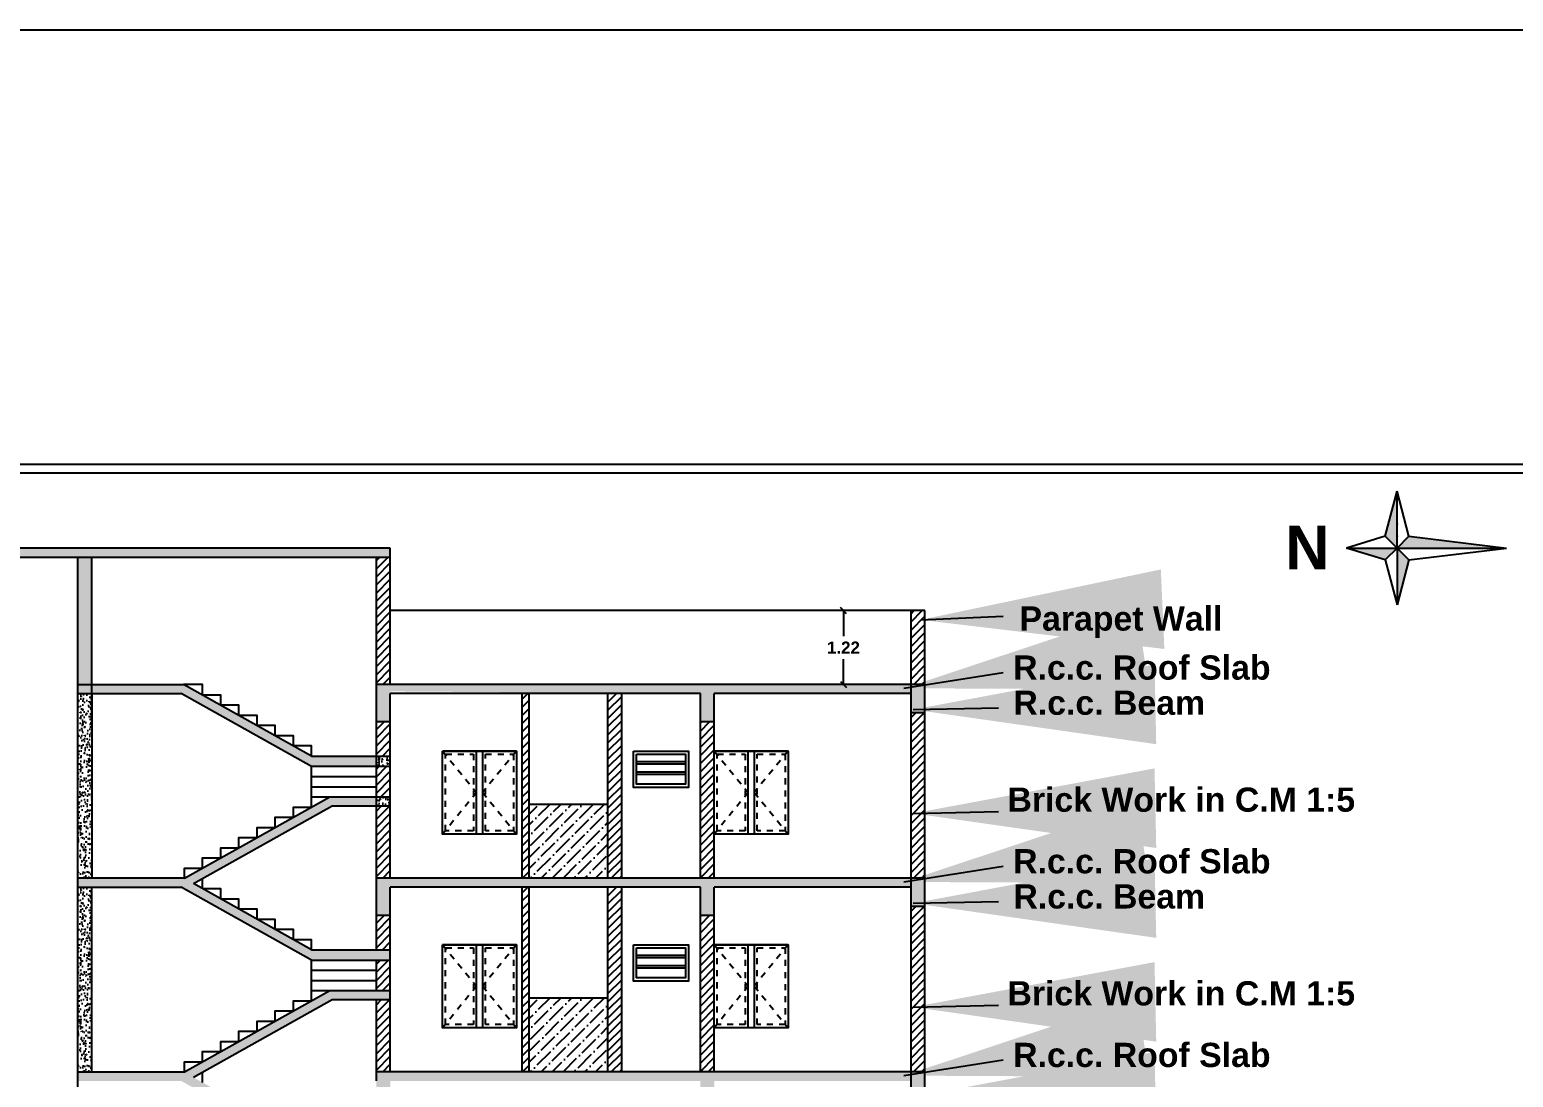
# Model space of a CAD drawing. Header units: metres. Extents: x 7583 to 7845, y 447 to 541.
# Drawn here: x 7661.38 to 7685.89, y 505.68 to 522.99 of the extents above; entities that cross this region are included whole.
import ezdxf
from ezdxf.enums import TextEntityAlignment as Align

# ---------------------------------------------------------------- set-up
doc = ezdxf.new("R2010")
doc.units = ezdxf.units.M
doc.linetypes.add('DASHED', pattern=[0.75, 0.5, -0.25])
doc.linetypes.add('DASHED2', pattern=[0.375, 0.25, -0.125])
doc.styles.get("Standard").update_dxf_attribs({"font": 'arialbd.ttf'})
doc.styles.add('style4', font='arialbd.ttf', dxfattribs={"height": 3.81})
doc.dimstyles.new('Approval', dxfattribs={"dimtxt": 4.75, "dimasz": 3, "dimexe": 2.5, "dimexo": 2.5, "dimgap": 1, "dimtad": 0, "dimdec": 1, "dimzin": 3, "dimdsep": 46, "dimlunit": 4, "dimtxsty": 'Standard', "dimblk": 'ARCHTICK', "dimcen": 3, "dimclrd": 4, "dimclre": 252, "dimclrt": 6, "dimadec": 0, "dimazin": 0, "dimtfac": 0.75, "dimtdec": 1, "dimtix": 1, "dimtofl": 0, "dimtmove": 0, "dimatfit": 0, "dimfxl": 0, "dimfrac": 1, "dimtolj": 1, "dimtzin": 0, "dimlwe": -1, "dimarcsym": 0})
doc.dimstyles.get("Standard").update_dxf_attribs({"dimtxt": 0.2, "dimasz": 0.1, "dimexe": 0.18, "dimexo": 0.0625, "dimgap": 0.09, "dimtad": 0, "dimtih": 1, "dimtoh": 1, "dimzin": 0, "dimdsep": 46, "dimtxsty": 'Standard', "dimblk": 'OBLIQUE', "dimcen": 0.09, "dimse1": 1, "dimse2": 1, "dimadec": 0, "dimazin": 0, "dimtfac": 1, "dimtofl": 0, "dimtmove": 0, "dimatfit": 3, "dimfxl": 0, "dimtolj": 1, "dimtzin": 0, "dimarcsym": 0})
pattern_1 = [(50, (13.5813, -310.66549), (0.182184669, -0.0159390855), [0.01905, -0.20955]), (355, (13.5813, -310.6655), (-0.0352434214, 0.1910568452), [0.01524, -0.167640584]), (100.4514447, (13.59648, -310.66682), (0.146941247, 0.175117752), [0.016190009, -0.1780902446]), (46.1842, (13.5813, -310.6147), (0.271079041, -0.042042328), [0.028575, -0.314325]), (96.6355576, (13.6039, -310.6182), (0.237404134, 0.247426125), [0.024285023, -0.267135608]), (351.184151, (13.5813, -310.6147), (0.237404134, 0.247426125), [0.022859967, -0.251459732]), (21, (13.6067, -310.62739), (0.1516143913, -0.1022651982), [0.01905, -0.20955]), (326, (13.6067, -310.6274), (0.0618020283, 0.184187966), [0.01524, -0.16764]), (71.451445, (13.61934, -310.63591), (0.2134164193, 0.081922769), [0.016190009, -0.1780899376]), (37.5, (13.5813, -310.66549), (0.00308860325, 0.0845550389), [0, -0.165608, 0, -0.17018, 0, -0.168275]), (7.5, (13.5813, -310.66549), (0.0668196625, 0.1001805748), [0, -0.097028, 0, -0.161798, 0, -0.064135]), (327.5, (13.52466, -310.66549), (0.13559059517, -0.005728744), [0, -0.0635, 0, -0.19812, 0, -0.26289]), (317.5, (13.49926, -310.66549), (0.1481291814, 0.025426491), [0, -0.08255, 0, -0.131572, 0, -0.18669])]

# ---------------------------------------------------------------- blocks, each defined once
blk = doc.blocks.new('_ArchTick')
at = {"color": 0, "linetype": 'ByBlock', "lineweight": 30, "const_width": 0.15}
blk.add_lwpolyline([(-0.5, -0.5), (0.5, 0.5)], dxfattribs=at)
blk = doc.blocks.new('_Oblique')
at = {"color": 0, "linetype": 'ByBlock', "lineweight": -2}
blk.add_line((-0.5, -0.5), (0.5, 0.5), dxfattribs=at)
blk = doc.blocks.new('*D373')
at = {"color": 0, "lineweight": -2}
for p, q in [((7674.82, 513.389), (7674.82, 512.969)), ((7674.82, 512.169), (7674.82, 512.589))]:
    blk.add_line(p, q, dxfattribs=at)
at = {"layer": 'Defpoints', "color": 0}
for p in [(7674.82, 513.389), (7674.82, 513.389), (7674.82, 512.169)]:
    blk.add_point(p, dxfattribs=at)
at = {"color": 0, "lineweight": -2, "xscale": 0.1, "yscale": 0.1, "zscale": 0.1}
for p, rotation in [((7674.82, 513.389), 90), ((7674.82, 512.169), 270)]:
    blk.add_blockref('_Oblique', p, dxfattribs=dict(at, rotation=rotation))
at = {"color": 0, "insert": (7674.82, 512.779), "char_height": 0.2, "attachment_point": 5}
blk.add_mtext('\\A1;1.22', dxfattribs=at)
blk = doc.blocks.new('NORTH')
at = {"color": 7}
for p, q in [((-11.9, 11.9), (0, 50.4)), ((0, 50.4), (0, -108.9)), ((11.9, 11.9), (0, 50.4)), ((-11.9, 11.9), (-56.5, 0)), ((0, 0), (-56.5, 0)), ((-11.9, -11.9), (-56.5, 0)), ((0, 0), (-11.9, 11.9)), ((0, 0), (-11.9, -11.9)), ((0, 0), (11.9, 11.9)), ((0, 0), (11.9, -11.9)), ((0, 0), (11.9, -11.9)), ((0, 0), (56.5, 0)), ((11.9, 11.9), (56.5, 0)), ((11.9, -11.9), (56.5, 0)), ((-11.9, -11.9), (0, -108.9)), ((11.9, -11.9), (0, -108.9)), ((0, -75.1), (0, -78.2))]:
    blk.add_line(p, q, dxfattribs=at)
for p in [(11.9, 0), (23.9, 0)]:
    blk.add_point(p, dxfattribs=at)
at = {"color": 7, "linetype": 'DASHED2'}
for points in [[(0, 0), (-11.9, 11.9), (0, 50.4)], [(0, 0), (-56.5, 0), (-11.9, -11.9)], [(0, 0), (11.9, 11.9), (56.5, 0)], [(0, -108.9), (0, 0), (11.9, -11.9)]]:
    blk.add_solid(points, dxfattribs=at)

msp = doc.modelspace()

# ---------------------------------------------------------------- hatches: boundary and pattern name
h = msp.add_hatch()
h.set_pattern_fill('AR-CONC', color=256, scale=0.001)
h.set_pattern_definition([(50, (777.1155, -372.63013), (0.182184669, -0.0159390855), [0.01905, -0.20955]), (355, (777.1155, -372.63013), (-0.0352434214, 0.191056845), [0.01524, -0.167640584]), (100.4514447, (777.13068, -372.63146), (0.146941247, 0.175117752), [0.016190009, -0.1780902446]), (46.1842, (777.1155, -372.57933), (0.271079041, -0.042042328), [0.028575, -0.314325]), (96.6355576, (777.1381, -372.58283), (0.237404134, 0.247426125), [0.024285023, -0.267135608]), (351.184151, (777.1155, -372.57933), (0.237404134, 0.247426125), [0.022859967, -0.251459732]), (21, (777.1409, -372.59203), (0.1516143913, -0.1022651982), [0.01905, -0.20955]), (326, (777.1409, -372.59203), (0.0618020283, 0.184187966), [0.01524, -0.16764]), (71.451445, (777.15353, -372.60055), (0.2134164193, 0.081922769), [0.016190009, -0.1780899376]), (37.5, (777.1155, -372.63013), (0.00308860325, 0.0845550389), [0, -0.165608, 0, -0.17018, 0, -0.168275]), (7.5, (777.1155, -372.63013), (0.0668196625, 0.1001805748), [0, -0.097028, 0, -0.161798, 0, -0.064135]), (327.5, (777.05886, -372.63013), (0.1355905952, -0.005728744), [0, -0.0635, 0, -0.19812, 0, -0.26289]), (317.5, (777.03346, -372.63013), (0.1481291814, 0.025426491), [0, -0.08255, 0, -0.131572, 0, -0.18669])])
h.paths.add_polyline_path([(7660.259, 514.419), (7660.489, 514.419), (7660.489, 512.169), (7660.259, 512.169)])
h.paths.add_polyline_path([(7660.259, 512.019), (7660.489, 512.019), (7660.489, 508.969), (7660.259, 508.969)])
h.paths.add_polyline_path([(7660.259, 508.819), (7660.489, 508.819), (7660.489, 505.769), (7660.259, 505.769)])
h.paths.add_polyline_path([(7660.259, 505.619), (7660.489, 505.619), (7660.489, 502.569), (7660.259, 502.569)])
h.paths.add_polyline_path([(7660.259, 502.419), (7660.489, 502.419), (7660.489, 499.369), (7660.259, 499.369)])
h.paths.add_polyline_path([(7660.259, 499.219), (7660.489, 499.219), (7660.489, 494.839), (7660.259, 494.839)])
h.paths.add_polyline_path([(7662.163, 499.219), (7662.393, 499.219), (7662.393, 494.839), (7662.163, 494.839)])
h.paths.add_polyline_path([(7662.163, 514.269), (7662.393, 514.269), (7662.393, 512.169), (7662.163, 512.169)])
h = msp.add_hatch()
h.set_pattern_fill('AR-CONC', color=256, scale=0.001)
h.set_pattern_definition([(50, (777.7555, -372.63013), (0.182184669, -0.0159390855), [0.01905, -0.20955]), (355, (777.7555, -372.63013), (-0.0352434214, 0.191056845), [0.01524, -0.167640584]), (100.4514447, (777.77068, -372.63146), (0.146941247, 0.175117752), [0.016190009, -0.1780902446]), (46.1842, (777.7555, -372.57933), (0.271079041, -0.042042328), [0.028575, -0.314325]), (96.6355576, (777.7781, -372.58283), (0.237404134, 0.247426125), [0.024285023, -0.267135608]), (351.184151, (777.7555, -372.57933), (0.237404134, 0.247426125), [0.022859967, -0.251459732]), (21, (777.7809, -372.59203), (0.1516143913, -0.1022651982), [0.01905, -0.20955]), (326, (777.7809, -372.59203), (0.0618020283, 0.184187966), [0.01524, -0.16764]), (71.451445, (777.79353, -372.60055), (0.2134164193, 0.081922769), [0.016190009, -0.1780899376]), (37.5, (777.7555, -372.63013), (0.00308860325, 0.0845550389), [0, -0.165608, 0, -0.17018, 0, -0.168275]), (7.5, (777.7555, -372.63013), (0.0668196625, 0.1001805748), [0, -0.097028, 0, -0.161798, 0, -0.064135]), (327.5, (777.69886, -372.63013), (0.1355905952, -0.005728744), [0, -0.0635, 0, -0.19812, 0, -0.26289]), (317.5, (777.67346, -372.63013), (0.1481291814, 0.025426491), [0, -0.08255, 0, -0.131572, 0, -0.18669])])
h.paths.add_polyline_path([(7660.45, 514.419), (7667.334, 514.419), (7667.334, 514.269), (7660.45, 514.269)])
h = msp.add_hatch()
h.set_pattern_fill('ANSI31', color=8, scale=0.03)
h.set_pattern_definition([(45, (777.18021, -372.63013), (-0.0673519209, 0.0673519209), [])])
h.paths.add_polyline_path([(7667.104, 514.269), (7667.334, 514.269), (7667.334, 512.169), (7667.104, 512.169)])
h = msp.add_hatch()
h.set_pattern_fill('ANSI31', color=8, scale=0.03)
h.set_pattern_definition([(45, (777.73256, -372.63013), (-0.0673519209, 0.0673519209), [])])
h.paths.add_polyline_path([(7675.936, 513.389), (7676.166, 513.389), (7676.166, 512.169), (7675.936, 512.169)])
h = msp.add_hatch()
h.set_pattern_fill('AR-CONC', color=256, scale=0.001)
h.set_pattern_definition([(50, (777.61367, -363.03013), (0.182184669, -0.0159390855), [0.01905, -0.20955]), (355, (777.61367, -363.03013), (-0.0352434214, 0.191056845), [0.01524, -0.167640584]), (100.4514447, (777.62885, -363.03146), (0.146941247, 0.175117752), [0.016190009, -0.1780902446]), (46.1842, (777.61367, -362.97933), (0.271079041, -0.042042328), [0.028575, -0.314325]), (96.6355576, (777.63626, -362.98283), (0.237404134, 0.247426125), [0.024285023, -0.267135608]), (351.184151, (777.61367, -362.97933), (0.237404134, 0.247426125), [0.022859967, -0.251459732]), (21, (777.63907, -362.99203), (0.1516143913, -0.1022651982), [0.01905, -0.20955]), (326, (777.63907, -362.99203), (0.0618020283, 0.184187966), [0.01524, -0.16764]), (71.451445, (777.6517, -363.00055), (0.2134164193, 0.081922769), [0.016190009, -0.1780899376]), (37.5, (777.613666, -363.03013), (0.00308860325, 0.0845550389), [0, -0.165608, 0, -0.17018, 0, -0.168275]), (7.5, (777.61367, -363.03013), (0.0668196625, 0.1001805748), [0, -0.097028, 0, -0.161798, 0, -0.064135]), (327.5, (777.557024, -363.03013), (0.1355905952, -0.005728744), [0, -0.0635, 0, -0.19812, 0, -0.26289]), (317.5, (777.53162, -363.03013), (0.1481291814, 0.025426491), [0, -0.08255, 0, -0.131572, 0, -0.18669])])
h.paths.add_polyline_path([(7667.104, 512.169), (7667.104, 511.559), (7667.334, 511.559), (7667.333, 512.055), (7672.458, 512.019), (7672.458, 511.559), (7672.686, 511.559), (7672.686, 512.019), (7675.936, 512.019), (7675.936, 511.709), (7676.166, 511.709), (7676.166, 512.169)])
h.paths.add_polyline_path([(7662.402, 512.019), (7662.402, 512.169), (7662.172, 512.169), (7662.172, 512.019)])
h = msp.add_hatch()
h.set_pattern_fill('AR-CONC', color=256, scale=0.001)
h.set_pattern_definition(pattern_1)
h.paths.add_polyline_path([(7663.919, 512.169), (7662.402, 512.169), (7662.402, 512.019), (7663.88, 512.019), (7666.026, 510.817), (7667.104, 510.817), (7667.104, 510.985), (7666.033, 510.985)])
h = msp.add_hatch()
h.set_pattern_fill('AR-CONC', color=256, scale=0.001)
h.set_pattern_definition([(50, (53.82302, -337.52449), (0.182184669, -0.0159390855), [0.01905, -0.20955]), (355, (53.82302, -337.5245), (-0.0352434214, 0.1910568452), [0.01524, -0.167640584]), (100.4514447, (53.8382, -337.52582), (0.146941247, 0.175117752), [0.016190009, -0.1780902446]), (46.1842, (53.82302, -337.4737), (0.271079041, -0.042042328), [0.028575, -0.314325]), (96.6355576, (53.8456, -337.4772), (0.237404134, 0.247426125), [0.024285023, -0.267135608]), (351.184151, (53.82302, -337.4737), (0.237404134, 0.247426125), [0.022859967, -0.251459732]), (21, (53.84842, -337.48639), (0.1516143913, -0.1022651982), [0.01905, -0.20955]), (326, (53.84842, -337.4864), (0.0618020283, 0.184187966), [0.01524, -0.16764]), (71.451445, (53.86105, -337.49491), (0.2134164193, 0.081922769), [0.016190009, -0.1780899376]), (37.5, (53.823016, -337.52449), (0.00308860325, 0.0845550389), [0, -0.165608, 0, -0.17018, 0, -0.168275]), (7.5, (53.82302, -337.52449), (0.0668196625, 0.1001805748), [0, -0.097028, 0, -0.161798, 0, -0.064135]), (327.5, (53.766374, -337.52449), (0.13559059517, -0.005728744), [0, -0.0635, 0, -0.19812, 0, -0.26289]), (317.5, (53.74097, -337.52449), (0.1481291814, 0.025426491), [0, -0.08255, 0, -0.131572, 0, -0.18669])])
h.paths.add_polyline_path([(7662.402, 512.019), (7662.172, 512.019), (7662.172, 508.969), (7662.402, 508.969)])
h = msp.add_hatch()
h.set_pattern_fill('ANSI31', color=8, scale=0.03)
h.set_pattern_definition([(45, (793.09532, -363.03013), (-0.0673519209, 0.0673519209), [])])
h.paths.add_polyline_path([(7669.513, 512.019), (7669.513, 508.969), (7669.628, 508.969), (7669.628, 512.019)])
h = msp.add_hatch()
h.set_pattern_fill('ANSI31', color=8, scale=0.03)
h.set_pattern_definition([(45, (779.47315, -363.03013), (-0.0673519209, 0.0673519209), [])])
h.paths.add_polyline_path([(7670.929, 512.019), (7671.157, 512.019), (7671.157, 508.969), (7670.929, 508.969)])
h = msp.add_hatch()
h.set_pattern_fill('ANSI31', color=8, scale=0.03)
h.set_pattern_definition([(45, (777.18021, -363.03013), (-0.0673519209, 0.0673519209), [])])
h.paths.add_polyline_path([(7667.104, 511.559), (7667.334, 511.559), (7667.334, 510.985), (7667.104, 510.985)])
h.paths.add_polyline_path([(7667.104, 510.163), (7667.334, 510.163), (7667.334, 508.969), (7667.104, 508.969)])
h = msp.add_hatch()
h.set_pattern_fill('ANSI31', color=8, scale=0.03)
h.set_pattern_definition([(45, (777.30256, -363.03013), (-0.0673519209, 0.0673519209), [])])
h.paths.add_polyline_path([(7672.456, 511.559), (7672.686, 511.559), (7672.686, 508.969), (7672.456, 508.969)])
h = msp.add_hatch()
h.set_pattern_fill('ANSI31', color=8, scale=0.03)
h.set_pattern_definition([(45, (777.73256, -363.03013), (-0.0673519209, 0.0673519209), [])])
h.paths.add_polyline_path([(7675.936, 511.709), (7676.166, 511.709), (7676.166, 508.969), (7675.936, 508.969)])
h = msp.add_hatch()
h.set_pattern_fill('AR-CONC', color=256, scale=0.001)
h.set_pattern_definition([(50, (53.57084, -337.52449), (0.182184669, -0.0159390855), [0.01905, -0.20955]), (355, (53.57084, -337.5245), (-0.0352434214, 0.1910568452), [0.01524, -0.167640584]), (100.4514447, (53.58602, -337.52582), (0.146941247, 0.175117752), [0.016190009, -0.1780902446]), (46.1842, (53.57084, -337.4737), (0.271079041, -0.042042328), [0.028575, -0.314325]), (96.6355576, (53.59343, -337.4772), (0.237404134, 0.247426125), [0.024285023, -0.267135608]), (351.184151, (53.57084, -337.4737), (0.237404134, 0.247426125), [0.022859967, -0.251459732]), (21, (53.59624, -337.48639), (0.1516143913, -0.1022651982), [0.01905, -0.20955]), (326, (53.59624, -337.4864), (0.0618020283, 0.184187966), [0.01524, -0.16764]), (71.451445, (53.60887, -337.49491), (0.2134164193, 0.081922769), [0.016190009, -0.1780899376]), (37.5, (53.57084, -337.52449), (0.00308860325, 0.0845550389), [0, -0.165608, 0, -0.17018, 0, -0.168275]), (7.5, (53.57084, -337.52449), (0.0668196625, 0.1001805748), [0, -0.097028, 0, -0.161798, 0, -0.064135]), (327.5, (53.5142, -337.52449), (0.13559059517, -0.005728744), [0, -0.0635, 0, -0.19812, 0, -0.26289]), (317.5, (53.4888, -337.52449), (0.1481291814, 0.025426491), [0, -0.08255, 0, -0.131572, 0, -0.18669])])
h.paths.add_polyline_path([(7667.334, 510.313), (7667.104, 510.313), (7667.104, 510.163), (7667.334, 510.163)])
h.paths.add_polyline_path([(7667.334, 510.985), (7667.104, 510.985), (7667.104, 510.817), (7667.334, 510.817)])
h = msp.add_hatch()
h.set_pattern_fill('ANSI31', color=8, scale=0.03)
h.set_pattern_definition([(45, (53.57084, -337.52449), (-0.0673519209, 0.0673519209), [])])
h.paths.add_polyline_path([(7667.334, 510.817), (7667.104, 510.817), (7667.104, 510.313), (7667.334, 510.313)])
h = msp.add_hatch()
h.set_pattern_fill('AR-CONC', color=256, scale=0.001)
h.set_pattern_definition(pattern_1)
h.paths.add_polyline_path([(7666.026, 507.617), (7667.334, 507.617), (7667.334, 507.785), (7666.033, 507.785), (7664.08, 508.879), (7666.373, 510.163), (7667.104, 510.163), (7667.104, 510.313), (7666.333, 510.313), (7663.933, 508.969), (7662.172, 508.969), (7662.172, 508.819), (7663.88, 508.819)])
at = {"ltscale": 3}
h = msp.add_hatch(dxfattribs=at)
h.set_pattern_fill('ANSI36', color=256, scale=0.04)
h.set_pattern_definition([(45, (378.71341, -240.20687), (0.067351921, 0.2469570433), [0.3175, -0.0635, 0, -0.0635])])
h.paths.add_polyline_path([(7669.628, 510.189), (7669.628, 508.969), (7670.929, 508.969), (7670.929, 510.189)])
h = msp.add_hatch()
h.set_pattern_fill('AR-CONC', color=256, scale=0.001)
h.set_pattern_definition([(50, (777.61367, -366.23013), (0.182184669, -0.0159390855), [0.01905, -0.20955]), (355, (777.61367, -366.23013), (-0.0352434214, 0.191056845), [0.01524, -0.167640584]), (100.4514447, (777.62885, -366.23146), (0.146941247, 0.175117752), [0.016190009, -0.1780902446]), (46.1842, (777.61367, -366.17933), (0.271079041, -0.042042328), [0.028575, -0.314325]), (96.6355576, (777.63626, -366.18283), (0.237404134, 0.247426125), [0.024285023, -0.267135608]), (351.184151, (777.61367, -366.17933), (0.237404134, 0.247426125), [0.022859967, -0.251459732]), (21, (777.63907, -366.19203), (0.1516143913, -0.1022651982), [0.01905, -0.20955]), (326, (777.63907, -366.19203), (0.0618020283, 0.184187966), [0.01524, -0.16764]), (71.451445, (777.6517, -366.20055), (0.2134164193, 0.081922769), [0.016190009, -0.1780899376]), (37.5, (777.613666, -366.23013), (0.00308860325, 0.0845550389), [0, -0.165608, 0, -0.17018, 0, -0.168275]), (7.5, (777.61367, -366.23013), (0.0668196625, 0.1001805748), [0, -0.097028, 0, -0.161798, 0, -0.064135]), (327.5, (777.557024, -366.23013), (0.1355905952, -0.005728744), [0, -0.0635, 0, -0.19812, 0, -0.26289]), (317.5, (777.53162, -366.23013), (0.1481291814, 0.025426491), [0, -0.08255, 0, -0.131572, 0, -0.18669])])
h.paths.add_polyline_path([(7667.104, 508.969), (7667.104, 508.359), (7667.334, 508.359), (7667.334, 508.819), (7672.458, 508.819), (7672.458, 508.359), (7672.686, 508.359), (7672.686, 508.819), (7675.936, 508.819), (7675.936, 508.509), (7676.166, 508.509), (7676.166, 508.969)])
h = msp.add_hatch()
h.set_pattern_fill('AR-CONC', color=256, scale=0.001)
h.set_pattern_definition([(50, (53.82302, -340.72449), (0.182184669, -0.0159390855), [0.01905, -0.20955]), (355, (53.82302, -340.7245), (-0.0352434214, 0.1910568452), [0.01524, -0.167640584]), (100.4514447, (53.8382, -340.72582), (0.146941247, 0.175117752), [0.016190009, -0.1780902446]), (46.1842, (53.82302, -340.6737), (0.271079041, -0.042042328), [0.028575, -0.314325]), (96.6355576, (53.8456, -340.6772), (0.237404134, 0.247426125), [0.024285023, -0.267135608]), (351.184151, (53.82302, -340.6737), (0.237404134, 0.247426125), [0.022859967, -0.251459732]), (21, (53.84842, -340.68639), (0.1516143913, -0.1022651982), [0.01905, -0.20955]), (326, (53.84842, -340.6864), (0.0618020283, 0.184187966), [0.01524, -0.16764]), (71.451445, (53.86105, -340.69491), (0.2134164193, 0.081922769), [0.016190009, -0.1780899376]), (37.5, (53.823016, -340.72449), (0.00308860325, 0.0845550389), [0, -0.165608, 0, -0.17018, 0, -0.168275]), (7.5, (53.82302, -340.72449), (0.0668196625, 0.1001805748), [0, -0.097028, 0, -0.161798, 0, -0.064135]), (327.5, (53.766374, -340.72449), (0.13559059517, -0.005728744), [0, -0.0635, 0, -0.19812, 0, -0.26289]), (317.5, (53.74097, -340.72449), (0.1481291814, 0.025426491), [0, -0.08255, 0, -0.131572, 0, -0.18669])])
h.paths.add_polyline_path([(7662.402, 508.819), (7662.172, 508.819), (7662.172, 505.769), (7662.402, 505.769)])
h = msp.add_hatch()
h.set_pattern_fill('ANSI31', color=8, scale=0.03)
h.set_pattern_definition([(45, (793.095325, -366.23013), (-0.0673519209, 0.0673519209), [])])
h.paths.add_polyline_path([(7669.513, 508.819), (7669.513, 505.769), (7669.628, 505.769), (7669.628, 508.819)])
h = msp.add_hatch()
h.set_pattern_fill('ANSI31', color=8, scale=0.03)
h.set_pattern_definition([(45, (779.47315, -366.23013), (-0.0673519209, 0.0673519209), [])])
h.paths.add_polyline_path([(7670.929, 508.819), (7671.157, 508.819), (7671.157, 505.769), (7670.929, 505.769)])
h = msp.add_hatch()
h.set_pattern_fill('ANSI31', color=8, scale=0.03)
h.set_pattern_definition([(45, (777.18021, -366.23013), (-0.0673519209, 0.0673519209), [])])
h.paths.add_polyline_path([(7667.104, 506.963), (7667.334, 506.963), (7667.334, 505.769), (7667.104, 505.769)])
h.paths.add_polyline_path([(7667.104, 507.113), (7667.334, 507.113), (7667.334, 507.617), (7667.104, 507.617)])
h.paths.add_polyline_path([(7667.104, 507.785), (7667.334, 507.785), (7667.334, 508.359), (7667.104, 508.359)])
h = msp.add_hatch()
h.set_pattern_fill('ANSI31', color=8, scale=0.03)
h.set_pattern_definition([(45, (777.30256, -366.23013), (-0.0673519209, 0.0673519209), [])])
h.paths.add_polyline_path([(7672.456, 508.359), (7672.686, 508.359), (7672.686, 505.769), (7672.456, 505.769)])
h = msp.add_hatch()
h.set_pattern_fill('ANSI31', color=8, scale=0.03)
h.set_pattern_definition([(45, (777.73256, -366.23013), (-0.0673519209, 0.0673519209), [])])
h.paths.add_polyline_path([(7675.936, 508.509), (7676.166, 508.509), (7676.166, 505.769), (7675.936, 505.769)])
h = msp.add_hatch()
h.set_pattern_fill('AR-CONC', color=256, scale=0.001)
h.set_pattern_definition(pattern_1)
h.paths.add_polyline_path([(7666.373, 506.963), (7667.334, 506.963), (7667.334, 507.113), (7666.333, 507.113), (7663.933, 505.769), (7662.402, 505.769), (7662.402, 505.619), (7663.88, 505.619), (7666.026, 504.417), (7667.334, 504.417), (7667.334, 504.585), (7666.033, 504.585), (7664.08, 505.679)])
h = msp.add_hatch(dxfattribs=at)
h.set_pattern_fill('ANSI36', color=256, scale=0.04)
h.set_pattern_definition([(45, (378.71341, -243.40687), (0.067351921, 0.2469570433), [0.3175, -0.0635, 0, -0.0635])])
h.paths.add_polyline_path([(7669.628, 506.989), (7669.628, 505.769), (7670.929, 505.769), (7670.929, 506.989)])
h = msp.add_hatch()
h.set_pattern_fill('AR-CONC', color=256, scale=0.001)
h.set_pattern_definition([(50, (777.61367, -369.43013), (0.182184669, -0.0159390855), [0.01905, -0.20955]), (355, (777.61367, -369.43013), (-0.0352434214, 0.191056845), [0.01524, -0.167640584]), (100.4514447, (777.62885, -369.43146), (0.146941247, 0.175117752), [0.016190009, -0.1780902446]), (46.1842, (777.61367, -369.37933), (0.271079041, -0.042042328), [0.028575, -0.314325]), (96.6355576, (777.63626, -369.38283), (0.237404134, 0.247426125), [0.024285023, -0.267135608]), (351.184151, (777.61367, -369.37933), (0.237404134, 0.247426125), [0.022859967, -0.251459732]), (21, (777.63907, -369.39203), (0.1516143913, -0.1022651982), [0.01905, -0.20955]), (326, (777.63907, -369.39203), (0.0618020283, 0.184187966), [0.01524, -0.16764]), (71.451445, (777.6517, -369.40055), (0.2134164193, 0.081922769), [0.016190009, -0.1780899376]), (37.5, (777.613666, -369.43013), (0.00308860325, 0.0845550389), [0, -0.165608, 0, -0.17018, 0, -0.168275]), (7.5, (777.61367, -369.43013), (0.0668196625, 0.1001805748), [0, -0.097028, 0, -0.161798, 0, -0.064135]), (327.5, (777.557024, -369.43013), (0.1355905952, -0.005728744), [0, -0.0635, 0, -0.19812, 0, -0.26289]), (317.5, (777.53162, -369.43013), (0.1481291814, 0.025426491), [0, -0.08255, 0, -0.131572, 0, -0.18669])])
h.paths.add_polyline_path([(7667.104, 505.769), (7667.104, 505.159), (7667.334, 505.159), (7667.334, 505.619), (7672.456, 505.619), (7672.456, 505.159), (7672.686, 505.159), (7672.686, 505.619), (7675.936, 505.619), (7675.936, 505.309), (7676.166, 505.309), (7676.166, 505.769)])
h.paths.add_polyline_path([(7662.402, 505.619), (7662.402, 505.769), (7662.172, 505.769), (7662.172, 505.619)])

# ---------------------------------------------------------------- linework, layer by layer
for p, q in [((7667.334, 514.419, 0), (7660.45, 514.419, 0)), ((7667.334, 514.269, 0), (7660.489, 514.269, 0)), ((7662.172, 494.931, 0), (7662.172, 514.269, 0)), ((7662.402, 512.019, 0), (7662.402, 514.269, 0)), ((7667.104, 512.019, 0), (7667.104, 514.269, 0)), ((7667.334, 512.169, 0), (7667.334, 514.419, 0)), ((7676.166, 513.389, 0), (7667.334, 513.389, 0)), ((7675.936, 502.569, 0), (7675.936, 513.389, 0)), ((7676.166, 496.269, 0), (7676.166, 513.389, 0)), ((7662.172, 512.169, 0), (7663.919, 512.169, 0)), ((7666.033, 510.985, 0), (7663.919, 512.169, 0)), ((7676.166, 512.169, 0), (7667.104, 512.169, 0)), ((7662.172, 512.019, 0), (7663.88, 512.019, 0)), ((7666.033, 510.813, 0), (7663.88, 512.019, 0)), ((7667.104, 510.985, 0), (7667.104, 512.019, 0)), ((7672.456, 512.019, 0), (7667.334, 512.019, 0)), ((7667.334, 508.969, 0), (7667.334, 512.019, 0)), ((7669.513, 508.969, 0), (7669.513, 512.019, 0)), ((7669.628, 508.969, 0), (7669.628, 512.019, 0)), ((7670.929, 508.969, 0), (7670.929, 512.019, 0)), ((7671.157, 508.969, 0), (7671.157, 512.019, 0)), ((7672.456, 508.969, 0), (7672.456, 512.019, 0)), ((7675.936, 512.019, 0), (7672.686, 512.019, 0)), ((7672.686, 511.559, 0), (7672.686, 512.019, 0)), ((7675.936, 508.969, 0), (7675.936, 512.019, 0)), ((7662.402, 511.559, 0), (7662.402, 508.969, 0)), ((7667.104, 511.559, 0), (7667.334, 511.559, 0)), ((7672.456, 511.559, 0), (7672.686, 511.559, 0)), ((7672.686, 508.969, 0), (7672.686, 511.559, 0)), ((7675.936, 511.709, 0), (7676.166, 511.709, 0)), ((7666.033, 510.309, 0), (7666.033, 510.813, 0)), ((7667.104, 510.163, 0), (7667.104, 510.985, 0)), ((7671.401, 510.897, 0), (7672.211, 510.897, 0)), ((7671.401, 510.858, 0), (7672.211, 510.858, 0)), ((7671.401, 510.726, 0), (7672.211, 510.726, 0)), ((7671.401, 510.688, 0), (7672.211, 510.688, 0)), ((7663.933, 508.969, 0), (7666.333, 510.313, 0)), ((7667.104, 510.249, 0), (7667.104, 510.349, 0)), ((7667.104, 508.819, 0), (7667.104, 510.163, 0)), ((7670.929, 510.189, 0), (7669.628, 510.189, 0)), ((7663.933, 508.969, 0), (7662.172, 508.969, 0)), ((7666.033, 507.785, 0), (7664.08, 508.879, 0)), ((7676.166, 508.969, 0), (7667.104, 508.969, 0)), ((7662.402, 505.769, 0), (7662.402, 508.819, 0)), ((7666.033, 507.613, 0), (7663.88, 508.819, 0)), ((7667.104, 507.785, 0), (7667.104, 508.819, 0)), ((7672.456, 508.819, 0), (7667.334, 508.819, 0)), ((7667.334, 505.769, 0), (7667.334, 508.819, 0)), ((7669.513, 505.769, 0), (7669.513, 508.819, 0)), ((7669.628, 505.769, 0), (7669.628, 508.819, 0)), ((7670.929, 505.769, 0), (7670.929, 508.819, 0)), ((7671.157, 505.769, 0), (7671.157, 508.819, 0)), ((7672.456, 505.769, 0), (7672.456, 508.819, 0)), ((7675.936, 508.819, 0), (7672.686, 508.819, 0)), ((7672.686, 508.359, 0), (7672.686, 508.819, 0)), ((7675.936, 505.769, 0), (7675.936, 508.819, 0)), ((7667.104, 508.359, 0), (7667.334, 508.359, 0)), ((7672.456, 508.359, 0), (7672.686, 508.359, 0)), ((7672.686, 505.769, 0), (7672.686, 508.359, 0)), ((7675.936, 508.509, 0), (7676.166, 508.509, 0)), ((7666.033, 507.109, 0), (7666.033, 507.613, 0)), ((7667.104, 507.113, 0), (7667.104, 507.617, 0)), ((7671.401, 507.697, 0), (7672.211, 507.697, 0)), ((7671.401, 507.658, 0), (7672.211, 507.658, 0)), ((7671.401, 507.526, 0), (7672.211, 507.526, 0)), ((7671.401, 507.488, 0), (7672.211, 507.488, 0)), ((7663.933, 505.769, 0), (7666.333, 507.113, 0)), ((7667.104, 505.619, 0), (7667.104, 506.963, 0)), ((7670.929, 506.989, 0), (7669.628, 506.989, 0)), ((7662.172, 505.769, 0), (7663.933, 505.769, 0)), ((7676.166, 505.769, 0), (7667.104, 505.769, 0))]:
    msp.add_line(p, q)
for p, q in [((7669.418, 511.069, 0), (7668.198, 511.069, 0)), ((7673.906, 511.069, 0), (7672.686, 511.069, 0)), ((7669.418, 507.869, 0), (7668.198, 507.869, 0)), ((7673.906, 507.869, 0), (7672.686, 507.869, 0))]:
    msp.add_line(p, q, dxfattribs=at)
for points in [[(7614.066, 522.987), (7825.601, 522.987), (7825.601, 449.476), (7614.066, 449.476)], [(7702.101, 515.806), (7621.487, 515.806), (7621.505, 455.669), (7702.12, 455.669)], [(7701.956, 515.66), (7621.633, 515.66), (7621.651, 455.815), (7701.974, 455.815)]]:
    msp.add_lwpolyline(points, close=True)
at = {"elevation": 0}
for points in [[(7664.233, 511.993), (7664.233, 512.169), (7663.919, 512.169)], [(7664.533, 511.825), (7664.533, 511.993), (7664.233, 511.993)], [(7664.833, 511.657), (7664.833, 511.825), (7664.533, 511.825)], [(7665.133, 511.489), (7665.133, 511.657), (7664.833, 511.657)], [(7665.433, 511.321), (7665.433, 511.489), (7665.133, 511.489)], [(7665.733, 511.153), (7665.733, 511.321), (7665.433, 511.321)], [(7666.033, 510.985), (7666.033, 511.153), (7665.733, 511.153)], [(7666.033, 510.985), (7667.334, 510.985)], [(7666.033, 510.817), (7667.334, 510.817)], [(7666.033, 510.649), (7667.104, 510.649)], [(7666.033, 510.481), (7667.104, 510.481)], [(7666.033, 510.145), (7666.033, 510.313), (7667.334, 510.313)], [(7664.08, 508.879), (7666.373, 510.163), (7667.334, 510.163)], [(7665.733, 509.977), (7665.733, 510.145), (7666.033, 510.145)], [(7665.433, 509.809), (7665.433, 509.977), (7665.733, 509.977)], [(7664.833, 509.473), (7664.833, 509.641), (7665.133, 509.641)], [(7665.133, 509.641), (7665.133, 509.809), (7665.433, 509.809)], [(7664.533, 509.305), (7664.533, 509.473), (7664.833, 509.473)], [(7663.933, 508.969), (7663.933, 509.137), (7664.233, 509.137)], [(7664.233, 509.137), (7664.233, 509.305), (7664.533, 509.305)], [(7664.233, 508.793), (7664.233, 508.965)], [(7662.172, 508.819), (7663.88, 508.819)], [(7664.533, 508.625), (7664.533, 508.793), (7664.233, 508.793)], [(7664.833, 508.457), (7664.833, 508.625), (7664.533, 508.625)], [(7665.133, 508.289), (7665.133, 508.457), (7664.833, 508.457)], [(7665.433, 508.121), (7665.433, 508.289), (7665.133, 508.289)], [(7665.733, 507.953), (7665.733, 508.121), (7665.433, 508.121)], [(7666.033, 507.785), (7666.033, 507.953), (7665.733, 507.953)], [(7666.026, 507.617), (7667.334, 507.617)], [(7666.033, 507.785), (7667.334, 507.785)], [(7666.033, 507.449), (7667.104, 507.449)], [(7666.033, 507.281), (7667.104, 507.281)], [(7664.08, 505.679), (7666.373, 506.963), (7667.334, 506.963)], [(7665.733, 506.777), (7665.733, 506.945), (7666.033, 506.945)], [(7666.033, 506.945), (7666.033, 507.113), (7667.334, 507.113)], [(7665.433, 506.609), (7665.433, 506.777), (7665.733, 506.777)], [(7664.833, 506.273), (7664.833, 506.441), (7665.133, 506.441)], [(7665.133, 506.441), (7665.133, 506.609), (7665.433, 506.609)], [(7664.533, 506.105), (7664.533, 506.273), (7664.833, 506.273)], [(7663.933, 505.769), (7663.933, 505.937), (7664.233, 505.937)], [(7664.233, 505.937), (7664.233, 506.105), (7664.533, 506.105)], [(7664.233, 505.593), (7664.233, 505.765)]]:
    msp.add_lwpolyline(points, dxfattribs=at)
for points in [[(7662.402, 511.559), (7662.402, 512.019)], [(7671.351, 511.07), (7672.261, 511.07), (7672.261, 510.47), (7671.351, 510.47)], [(7671.401, 511.02), (7672.211, 511.02), (7672.211, 510.52), (7671.401, 510.52)], [(7671.351, 507.87), (7672.261, 507.87), (7672.261, 507.27), (7671.351, 507.27)], [(7671.401, 507.82), (7672.211, 507.82), (7672.211, 507.32), (7671.401, 507.32)]]:
    msp.add_lwpolyline(points, close=True, dxfattribs=at)
at = {"ltscale": 0.2, "elevation": 0}
for points in [[(7668.198, 511.069), (7669.418, 511.069), (7669.418, 509.699), (7668.198, 509.699)], [(7668.758, 511.069), (7668.858, 511.069), (7668.858, 509.699), (7668.758, 509.699)], [(7672.686, 511.069), (7673.906, 511.069), (7673.906, 509.699), (7672.686, 509.699)], [(7673.247, 511.069), (7673.346, 511.069), (7673.346, 509.699), (7673.247, 509.699)], [(7668.198, 507.869), (7669.418, 507.869), (7669.418, 506.499), (7668.198, 506.499)], [(7668.758, 507.869), (7668.858, 507.869), (7668.858, 506.499), (7668.758, 506.499)], [(7672.686, 507.869), (7673.906, 507.869), (7673.906, 506.499), (7672.686, 506.499)], [(7673.247, 507.869), (7673.346, 507.869), (7673.346, 506.499), (7673.247, 506.499)]]:
    msp.add_lwpolyline(points, close=True, dxfattribs=at)
at = {"linetype": 'DASHED', "ltscale": 0.2, "elevation": 0}
for points in [[(7668.198, 511.069), (7668.758, 510.384), (7668.198, 509.699)], [(7669.418, 511.069), (7668.858, 510.384), (7669.418, 509.699)], [(7672.686, 511.069), (7673.247, 510.384), (7672.686, 509.699)], [(7673.906, 511.069), (7673.346, 510.384), (7673.906, 509.699)], [(7668.198, 507.869), (7668.758, 507.184), (7668.198, 506.499)], [(7669.418, 507.869), (7668.858, 507.184), (7669.418, 506.499)], [(7672.686, 507.869), (7673.247, 507.184), (7672.686, 506.499)], [(7673.906, 507.869), (7673.346, 507.184), (7673.906, 506.499)]]:
    msp.add_lwpolyline(points, dxfattribs=at)
for points in [[(7668.708, 509.749), (7668.248, 509.749), (7668.248, 511.019), (7668.708, 511.019)], [(7668.908, 509.749), (7668.908, 511.019), (7669.368, 511.019), (7669.368, 509.749)], [(7673.197, 509.749), (7672.736, 509.749), (7672.736, 511.019), (7673.197, 511.019)], [(7673.396, 509.749), (7673.396, 511.019), (7673.856, 511.019), (7673.856, 509.749)], [(7668.708, 506.549), (7668.248, 506.549), (7668.248, 507.819), (7668.708, 507.819)], [(7668.908, 506.549), (7668.908, 507.819), (7669.368, 507.819), (7669.368, 506.549)], [(7673.197, 506.549), (7672.736, 506.549), (7672.736, 507.819), (7673.197, 507.819)], [(7673.396, 506.549), (7673.396, 507.819), (7673.856, 507.819), (7673.856, 506.549)]]:
    msp.add_lwpolyline(points, close=True, dxfattribs=at)

# ---------------------------------------------------------------- block references
at = {"linetype": 'Continuous', "lineweight": 25, "xscale": 0.016604243570988, "yscale": 0.016604243570988, "zscale": 0.016604243570988, "rotation": 89.99999999999999}
msp.add_blockref('NORTH', (7683.965, 514.424), dxfattribs=at)

# ---------------------------------------------------------------- texts
at = {"linetype": 'Continuous', "lineweight": 25, "style": 'style4'}
msp.add_text('N', height=0.721, dxfattribs=at).set_placement((7682.12, 514.791), align=Align.TOP_LEFT)
at = {"linetype": 'Continuous'}
for s, p in [('Parapet Wall', (7677.728, 513.059, 0)), ('R.c.c. Roof Slab', (7677.623, 512.249, 0)), ('R.c.c. Beam', (7677.627, 511.668, 0)), ('Brick Work in C.M 1:5', (7677.529, 510.067, 0)), ('R.c.c. Roof Slab', (7677.623, 509.049, 0)), ('R.c.c. Beam', (7677.627, 508.468, 0)), ('Brick Work in C.M 1:5', (7677.529, 506.867, 0)), ('R.c.c. Roof Slab', (7677.623, 505.849, 0))]:
    msp.add_text(s, height=0.4, dxfattribs=at).set_placement(p)

# ---------------------------------------------------------------- dimensions: what is measured, and where the dimension line sits
dim = msp.add_aligned_dim(p1=(7674.82, 512.169, 0), p2=(7674.82, 513.389, 0), distance=0, dimstyle='Standard')
dim.commit()
dim.dimension.update_dxf_attribs({"geometry": '*D373', "text_midpoint": (7674.82, 512.779, 0)})

# ---------------------------------------------------------------- leaders
at = {"lineweight": 0}
for points in [[(7676.096, 513.237, 0), (7677.458, 513.297, 0)], [(7675.82, 512.107, 0), (7677.458, 512.368, 0)], [(7675.974, 511.755, 0), (7677.382, 511.785, 0)], [(7675.974, 510.04, 0), (7677.382, 510.07, 0)], [(7675.82, 508.907, 0), (7677.458, 509.168, 0)], [(7675.974, 508.555, 0), (7677.382, 508.585, 0)], [(7675.974, 506.84, 0), (7677.382, 506.87, 0)], [(7675.82, 505.707, 0), (7677.458, 505.968, 0)], [(7675.974, 505.355, 0), (7677.382, 505.385, 0)]]:
    msp.add_leader(points, dimstyle='Approval', override={"dimasz": 4}, dxfattribs=at)

doc.saveas('drawing.dxf')
